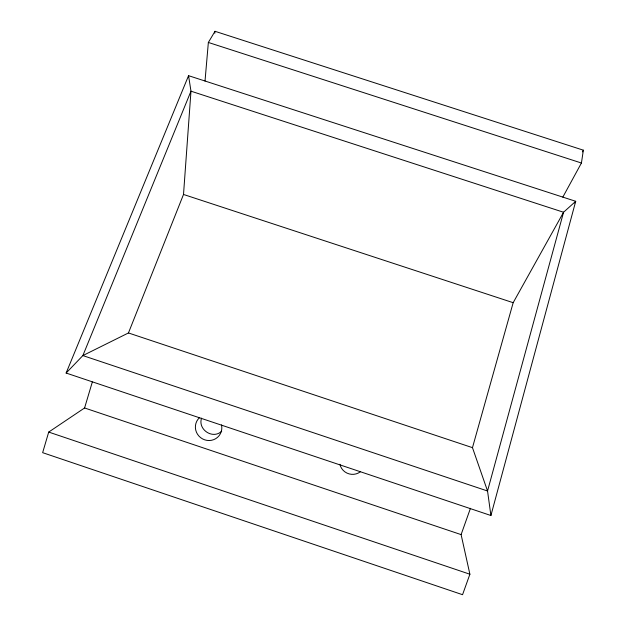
<?xml version="1.0" encoding="UTF-8"?>
<svg xmlns="http://www.w3.org/2000/svg" width="626" height="626" viewBox="0 0 626 626"><rect width="100%" height="100%" fill="white"/><g stroke="black" fill="none" stroke-linecap="round" stroke-linejoin="round"><path stroke-width="0.94" d="M188.426 77.608L188.559 75.676L575.709 201.29L490.909 515.511L66.129 373.041L188.559 75.676L190.977 91.185L183.512 194.459L128.447 332.954L82.867 355.576L66.129 373.041M205.015 81.051L208.356 42.451L215.008 31.3L583.354 150.177L581.429 163.018L562.821 197.127M214.828 33.233L215.008 31.3M201.556 418.137C197.589 429.577 212.895 439.765 221.706 431.181M490.909 515.511L487.544 491.003L472.473 447.66L513.171 302.694L563.564 212.253L575.709 201.29L574.754 202.973M92.327 381.993L84.58 407.972L48.711 432.073L42.646 452.668L462.551 594.7L469.891 574.222L461.104 534.604L470.455 508.296M582.43 151.891L583.354 150.177M208.356 42.451L581.429 163.018M183.512 194.459L513.171 302.694M128.447 332.954L472.473 447.66M84.58 407.972L461.104 534.604M48.711 432.073L469.891 574.222M221.51 424.913A13.365 12.966 36.1 0 1 204.694 439.828A13.365 12.966 36.1 0 1 199.608 417.565M360.279 471.84A12.802 12.45 16.8 0 1 339.918 464.281M563.564 212.253L487.544 491.003L82.867 355.576L190.977 91.185L563.564 212.253"/></g></svg>
